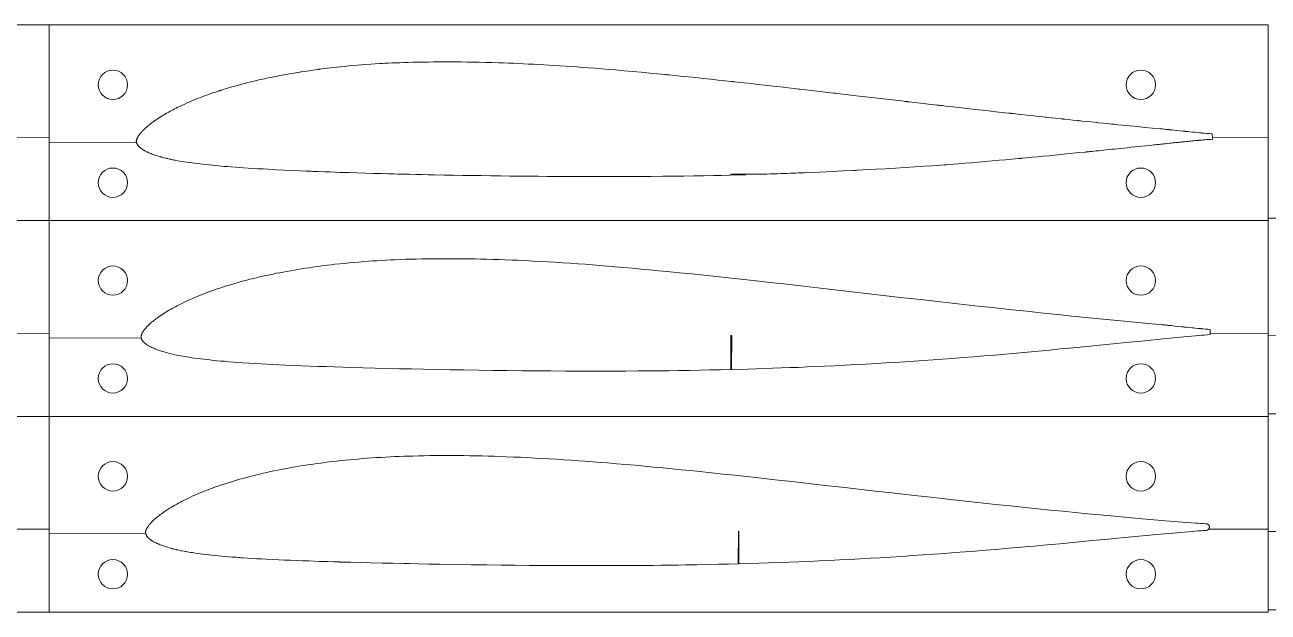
# Model space of a CAD drawing. Header units: millimetres. Extents: x 52 to 799, y 255 to 375.
# Drawn here: x 296 to 550, y 255 to 375 of the extents above; entities that cross this region are included whole.
import ezdxf

# ---------------------------------------------------------------- set-up
doc = ezdxf.new("R2010")
doc.units = ezdxf.units.MM
doc.layers.add('Geometries', color=7, linetype='Continuous')

msp = doc.modelspace()

# ---------------------------------------------------------------- linework, layer by layer
at = {"layer": 'Geometries', "linetype": 'Continuous', "lineweight": 13}
for p, q in [((52, 375), (301, 375)), ((301, 375), (550, 375)), ((301, 375), (301, 351.98)), ((301, 351.98), (301, 375)), ((550, 375), (550, 351.98)), ((528.32, 353.73), (528.32, 353.73)), ((289.24, 351.94), (301, 351.98)), ((289.24, 351.94), (301, 351.98)), ((301, 351.98), (301, 350.98)), ((301, 350.98), (301, 351.98)), ((301, 350.98), (318.81, 351.05)), ((301, 350.98), (318.81, 351.05)), ((301, 350.98), (301, 335)), ((301, 335), (301, 350.98)), ((538.6, 352.73), (538.61, 351.94)), ((538.61, 351.94), (550, 351.98)), ((538.61, 351.94), (550, 351.98)), ((538.61, 351.94), (538.61, 351.63)), ((550, 351.98), (550, 335.5)), ((440.21, 344.38), (440.21, 344.51)), ((440.21, 344.51), (447.61, 344.51)), ((443.28, 344.38), (440.21, 344.38)), ((550, 335.5), (550, 335)), ((550, 335), (550, 335.5)), ((550, 335.5), (799, 335.5)), ((52, 335), (301, 335)), ((301, 335), (52, 335)), ((301, 335), (301, 311.98)), ((301, 335), (550, 335)), ((301, 311.98), (301, 335)), ((550, 335), (301, 335)), ((550, 335), (550, 311.98)), ((550, 311.98), (550, 335)), ((526.97, 313.86), (528.32, 313.73)), ((526.97, 313.86), (526.97, 313.86)), ((538.16, 312.77), (538.17, 311.94)), ((289.4, 311.94), (301, 311.98)), ((289.4, 311.94), (301, 311.98)), ((301, 311.98), (301, 310.98)), ((301, 310.98), (301, 311.98)), ((301, 310.98), (319.79, 311.06)), ((301, 310.98), (319.79, 311.06)), ((301, 310.98), (301, 295)), ((301, 295), (301, 310.98)), ((440.22, 304.58), (440.24, 311.54)), ((440.24, 311.54), (440.42, 311.54)), ((440.39, 304.54), (440.42, 311.54)), ((538.17, 311.94), (550, 311.98)), ((538.17, 311.94), (550, 311.98)), ((538.17, 311.94), (538.17, 311.7)), ((550, 311.48), (550, 311.98)), ((550, 311.98), (550, 311.48)), ((550, 311.48), (565.86, 311.55)), ((550, 311.48), (565.86, 311.55)), ((550, 311.48), (550, 295.5)), ((550, 295.5), (550, 311.48)), ((52, 295), (301, 295)), ((301, 295), (52, 295)), ((550, 295), (301, 295)), ((301, 295), (301, 271.98)), ((301, 271.98), (301, 295)), ((301, 295), (550, 295)), ((550, 295.5), (550, 295)), ((550, 295.5), (799, 295.5)), ((799, 295.5), (550, 295.5)), ((550, 295), (550, 295.5)), ((550, 295), (550, 271.98)), ((550, 271.98), (550, 295)), ((289.88, 271.94), (301, 271.98)), ((289.88, 271.94), (301, 271.98)), ((301, 271.98), (301, 270.98)), ((301, 270.98), (301, 271.98)), ((537.84, 271.93), (550, 271.98)), ((537.84, 271.93), (550, 271.98)), ((537.99, 272.46), (537.99, 272.31)), ((550, 271.98), (550, 271.48)), ((550, 271.48), (550, 271.98)), ((301, 270.98), (320.7, 271.06)), ((301, 270.98), (320.7, 271.06)), ((301, 270.98), (301, 255)), ((301, 255), (301, 270.98)), ((441.79, 271.55), (441.77, 264.89)), ((441.79, 271.55), (441.87, 271.55)), ((441.84, 264.84), (441.87, 271.55)), ((550, 271.48), (566.83, 271.55)), ((550, 271.48), (566.83, 271.55)), ((550, 271.48), (550, 255.5)), ((550, 255.5), (550, 271.48)), ((301, 255), (52, 255)), ((550, 255), (301, 255)), ((799, 255.5), (550, 255.5)), ((550, 255.5), (550, 255))]:
    msp.add_line(p, q, dxfattribs=at)
at = {"layer": 'Geometries', "linetype": 'Continuous', "lineweight": 13, "flags": 128}
for points in [[(318.79, 351.19), (318.79, 351.25), (318.8, 351.3), (318.81, 351.36), (318.81, 351.38), (318.81, 351.4), (318.82, 351.42), (318.82, 351.43), (318.82, 351.44), (318.82, 351.45), (318.83, 351.47), (318.84, 351.5), (318.85, 351.53), (318.86, 351.56), (318.88, 351.63), (318.91, 351.7), (318.93, 351.77), (318.96, 351.82), (318.98, 351.87), (319, 351.92), (319.02, 351.97), (319.05, 352.02), (319.07, 352.07), (319.09, 352.11), (319.1, 352.13), (319.11, 352.15), (319.12, 352.16), (319.13, 352.19), (319.15, 352.21), (319.17, 352.24), (319.19, 352.27), (319.21, 352.31), (319.24, 352.35), (319.27, 352.39), (319.3, 352.43), (319.31, 352.45), (319.33, 352.47), (319.35, 352.49), (319.36, 352.51), (319.37, 352.53), (319.38, 352.54), (319.39, 352.56), (319.44, 352.62), (319.47, 352.66), (319.48, 352.67), (319.48, 352.67), (319.49, 352.68), (319.49, 352.69), (319.5, 352.7), (319.51, 352.71), (319.53, 352.73), (319.54, 352.74), (319.55, 352.76), (319.56, 352.77), (319.57, 352.79), (319.58, 352.8), (319.67, 352.9), (319.75, 353.01), (319.76, 353.02), (319.77, 353.03), (319.79, 353.05), (319.81, 353.07), (319.82, 353.09), (319.84, 353.11), (319.86, 353.13), (319.96, 353.24), (319.99, 353.27), (320.02, 353.3), (320.04, 353.32), (320.06, 353.34), (320.08, 353.36), (320.09, 353.38), (320.11, 353.39), (320.15, 353.43), (320.19, 353.47), (320.23, 353.52), (320.28, 353.56), (320.43, 353.71), (320.59, 353.86), (320.65, 353.91), (320.65, 353.92), (320.66, 353.92), (320.67, 353.93), (320.68, 353.94), (320.69, 353.95), (320.7, 353.96), (320.72, 353.98), (320.75, 354), (320.78, 354.03), (320.81, 354.06), (320.85, 354.09), (320.88, 354.12), (321.02, 354.24), (321.17, 354.36), (321.35, 354.5), (321.53, 354.64), (321.71, 354.78), (321.95, 354.97), (322.2, 355.15), (322.45, 355.33), (322.71, 355.51), (322.97, 355.69), (322.99, 355.7), (323.01, 355.72), (323.03, 355.73), (323.04, 355.74), (323.05, 355.74), (323.06, 355.75), (323.07, 355.76), (323.08, 355.76), (323.09, 355.77), (323.11, 355.78), (323.13, 355.8), (323.15, 355.81), (323.27, 355.89), (323.29, 355.9), (323.3, 355.91), (323.32, 355.92), (323.34, 355.93), (323.35, 355.94), (323.38, 355.96), (323.4, 355.97), (323.43, 355.99), (323.47, 356.02), (323.51, 356.04), (323.55, 356.07), (323.59, 356.1), (323.63, 356.12), (323.88, 356.28), (323.99, 356.35), (324, 356.35), (324.01, 356.36), (324.03, 356.37), (324.04, 356.38), (324.06, 356.39), (324.08, 356.4), (324.1, 356.42), (324.13, 356.43), (324.16, 356.45), (324.19, 356.47), (324.22, 356.49), (324.25, 356.51), (324.28, 356.53), (324.46, 356.63), (324.49, 356.65), (324.53, 356.68), (324.57, 356.7), (324.61, 356.73), (324.66, 356.75), (324.7, 356.77), (324.73, 356.8), (324.77, 356.82), (324.79, 356.83), (324.82, 356.84), (324.83, 356.85), (324.85, 356.86), (324.87, 356.87), (324.88, 356.88), (324.9, 356.89), (324.98, 356.94), (325.14, 357.03), (325.42, 357.19), (325.44, 357.19), (325.45, 357.2), (325.46, 357.21), (325.48, 357.22), (325.49, 357.22), (325.51, 357.23), (325.52, 357.24), (325.54, 357.25), (325.56, 357.26), (325.58, 357.27), (325.61, 357.29), (325.64, 357.31), (325.67, 357.32), (325.7, 357.34), (326.02, 357.51), (326.3, 357.66), (326.59, 357.81), (326.93, 357.98), (327.27, 358.15), (327.62, 358.32), (328.09, 358.54), (328.57, 358.76), (329.05, 358.98), (329.53, 359.19), (330.01, 359.4), (330.48, 359.6), (330.96, 359.79), (331.44, 359.99), (331.92, 360.17), (332.41, 360.36), (332.9, 360.55), (333.4, 360.73), (333.89, 360.9), (334.39, 361.08), (334.94, 361.26), (335.49, 361.45), (335.64, 361.5), (335.66, 361.5), (335.68, 361.51), (335.7, 361.52), (335.72, 361.52), (335.75, 361.53), (335.78, 361.54), (335.82, 361.55), (335.87, 361.57), (335.91, 361.58), (335.96, 361.6), (336.01, 361.62), (336.08, 361.64), (336.14, 361.66), (336.2, 361.68), (336.58, 361.8), (336.97, 361.92), (337.63, 362.12), (338.29, 362.31), (338.96, 362.5), (339.63, 362.69), (340.3, 362.87), (340.97, 363.04), (341.6, 363.21), (342.24, 363.36), (342.87, 363.52), (343.51, 363.67), (344.15, 363.81), (344.94, 363.99), (345.74, 364.16), (346.53, 364.32), (347.33, 364.48), (348.13, 364.64), (348.93, 364.79), (349.73, 364.93), (350.56, 365.08), (351.39, 365.22), (352.21, 365.35), (352.41, 365.38), (352.49, 365.39), (352.5, 365.4), (352.51, 365.4), (352.51, 365.4), (352.52, 365.4), (352.53, 365.4), (352.54, 365.4), (352.55, 365.4), (352.56, 365.41), (353.1, 365.49), (353.58, 365.56), (354.07, 365.63), (354.93, 365.76), (355.8, 365.87), (356.04, 365.91), (356.07, 365.91), (356.09, 365.91), (356.12, 365.92), (356.15, 365.92), (356.34, 365.95), (356.69, 365.99), (357.31, 366.07), (357.86, 366.14), (358.41, 366.2), (359.07, 366.28), (359.73, 366.35), (360.4, 366.42), (361.28, 366.51), (362.17, 366.6), (363.06, 366.68), (363.96, 366.76), (364.87, 366.83), (365.78, 366.9), (366.69, 366.96), (367.6, 367.02), (368.52, 367.08), (369.09, 367.11), (369.65, 367.14), (369.93, 367.15), (369.95, 367.15), (369.97, 367.16), (369.99, 367.16), (370.01, 367.16), (370.02, 367.16), (370.04, 367.16), (370.07, 367.16), (370.26, 367.17), (371.04, 367.21), (371.84, 367.24), (372.64, 367.27), (373.45, 367.3), (374.25, 367.33), (375.3, 367.35), (376.35, 367.38), (377.41, 367.4), (378.46, 367.41), (379.52, 367.43), (380.58, 367.43), (381.64, 367.44), (382.81, 367.44), (383.98, 367.43), (385.14, 367.42), (386.31, 367.41), (387.48, 367.39), (388.8, 367.36), (390.12, 367.33), (391.44, 367.29), (392.75, 367.25), (393.78, 367.22), (394.81, 367.18), (395.83, 367.14), (396.85, 367.1), (397.89, 367.05), (398.93, 367), (399.96, 366.95), (400.98, 366.9), (402.01, 366.84), (403.03, 366.78), (404.05, 366.72), (405.24, 366.65), (406.42, 366.57), (407.61, 366.49), (408.79, 366.41), (409.97, 366.32), (411.14, 366.23), (412.53, 366.13), (413.91, 366.02), (415.29, 365.9), (416.67, 365.78), (418.42, 365.63), (420.18, 365.47), (421.93, 365.31), (423.69, 365.15), (425.23, 365), (426.78, 364.85), (426.97, 364.83), (427.18, 364.81), (427.55, 364.77), (428.22, 364.71), (429.41, 364.59), (430.48, 364.48), (431.54, 364.37), (433.07, 364.21), (434.6, 364.05), (436.13, 363.89), (437.66, 363.73), (439.01, 363.58), (440.35, 363.44), (440.38, 363.43), (440.41, 363.43), (440.44, 363.43), (440.47, 363.42), (440.5, 363.42), (440.53, 363.42), (440.56, 363.41), (440.58, 363.41), (440.6, 363.41), (440.62, 363.41), (440.63, 363.41), (440.65, 363.4), (440.8, 363.39), (441.06, 363.36), (441.52, 363.31), (442.95, 363.15), (444.39, 362.99), (445.83, 362.83), (447.09, 362.69), (448.36, 362.54), (449.63, 362.4), (450.91, 362.25), (452.03, 362.12), (453.16, 362), (454.16, 361.88), (454.3, 361.86), (454.31, 361.86), (454.33, 361.86), (454.34, 361.86), (454.36, 361.86), (454.37, 361.86), (454.37, 361.86), (454.38, 361.86), (454.4, 361.85), (454.41, 361.85), (454.8, 361.81), (455.49, 361.73), (456.64, 361.6), (457.78, 361.46), (458.93, 361.33), (460.08, 361.2), (461.22, 361.07), (461.37, 361.05), (461.4, 361.04), (461.42, 361.04), (461.44, 361.04), (461.46, 361.04), (461.48, 361.04), (461.49, 361.03), (461.51, 361.03), (461.52, 361.03), (461.54, 361.03), (461.55, 361.03), (461.57, 361.02), (461.58, 361.02), (461.59, 361.02), (461.61, 361.02), (461.8, 361), (462.6, 360.9), (464.23, 360.72), (465.86, 360.53), (467.72, 360.31), (469.58, 360.09), (471.44, 359.88), (473.3, 359.66), (475.13, 359.45), (475.58, 359.4), (475.78, 359.37), (475.87, 359.36), (475.88, 359.36), (475.89, 359.36), (475.9, 359.36), (475.91, 359.36), (475.93, 359.35), (475.95, 359.35), (475.97, 359.35), (476.06, 359.34), (476.15, 359.33), (476.24, 359.32), (476.33, 359.31), (476.41, 359.3), (476.5, 359.29), (476.59, 359.28), (476.68, 359.27), (477.24, 359.2), (478.95, 359.01), (480.65, 358.81), (482.35, 358.61), (482.81, 358.56), (483.02, 358.54), (483.04, 358.54), (483.06, 358.53), (483.08, 358.53), (483.09, 358.53), (483.1, 358.53), (483.11, 358.53), (483.12, 358.53), (483.13, 358.53), (483.45, 358.49), (484.03, 358.42), (485.06, 358.3), (486.9, 358.1), (488.55, 357.91), (490.2, 357.72), (492.3, 357.49), (494.39, 357.25), (496.24, 357.05), (497.05, 356.96), (497.25, 356.94), (497.34, 356.93), (497.35, 356.93), (497.36, 356.92), (497.38, 356.92), (497.39, 356.92), (497.42, 356.92), (497.45, 356.92), (497.48, 356.91), (497.52, 356.91), (497.56, 356.9), (497.59, 356.9), (497.73, 356.88), (497.98, 356.86), (499.37, 356.7), (500.76, 356.55), (502.15, 356.4), (503.06, 356.3), (503.97, 356.21), (504.42, 356.16), (504.44, 356.16), (504.45, 356.15), (504.47, 356.15), (504.49, 356.15), (504.5, 356.15), (504.51, 356.15), (504.51, 356.15), (504.52, 356.15), (504.52, 356.15), (504.53, 356.15), (504.57, 356.14), (504.73, 356.12), (505.65, 356.03), (506.57, 355.93), (507.72, 355.8), (507.88, 355.79), (507.9, 355.78), (507.92, 355.78), (507.94, 355.78), (507.96, 355.78), (507.98, 355.78), (508.01, 355.77), (508.02, 355.77), (508.05, 355.77), (508.07, 355.77), (508.1, 355.76), (508.13, 355.76), (508.18, 355.75), (508.24, 355.75), (508.44, 355.73), (509.23, 355.64), (510.13, 355.55), (511.02, 355.45), (511.11, 355.44), (511.2, 355.43), (511.29, 355.43), (511.38, 355.42), (511.47, 355.41), (511.49, 355.4), (511.5, 355.4), (511.51, 355.4), (511.52, 355.4), (511.53, 355.4), (511.54, 355.4), (511.58, 355.39), (511.66, 355.39), (511.97, 355.35), (513.24, 355.22), (514.51, 355.09), (514.86, 355.05), (514.87, 355.05), (514.89, 355.05), (514.91, 355.05), (514.92, 355.05), (514.94, 355.05), (514.96, 355.04), (514.98, 355.04), (515, 355.04), (515.03, 355.04), (515.06, 355.03), (515.3, 355.01), (516.28, 354.91), (517.15, 354.82), (518.02, 354.73), (518.24, 354.71), (518.33, 354.7), (518.35, 354.7), (518.36, 354.7), (518.38, 354.7), (518.39, 354.69), (518.4, 354.69), (518.42, 354.69), (518.43, 354.69), (518.44, 354.69), (518.45, 354.69), (518.46, 354.69), (518.47, 354.69), (518.49, 354.68), (518.55, 354.68), (518.83, 354.65), (519.31, 354.6), (520.18, 354.52), (521.72, 354.36), (523.29, 354.21), (524.84, 354.06), (526.4, 353.91), (527.95, 353.77), (528.32, 353.73)], [(528.32, 353.73), (528.88, 353.68), (529.13, 353.65), (529.15, 353.65), (529.18, 353.65), (529.2, 353.64), (529.24, 353.64), (529.27, 353.64), (529.31, 353.63), (529.37, 353.63), (529.43, 353.62), (529.49, 353.62)], [(529.49, 353.62), (529.73, 353.59), (529.75, 353.59), (529.77, 353.59), (529.8, 353.58), (529.83, 353.58), (529.87, 353.58), (529.9, 353.57), (529.96, 353.57), (530.02, 353.56), (530.08, 353.55), (530.42, 353.52), (530.76, 353.48), (531.98, 353.36), (532.58, 353.3), (532.84, 353.27), (532.96, 353.26), (532.97, 353.26), (532.98, 353.26), (533, 353.25), (533.01, 353.25), (533.02, 353.25), (533.03, 353.25), (533.04, 353.25), (533.04, 353.25), (533.04, 353.25), (533.04, 353.25), (533.05, 353.25), (533.05, 353.25), (533.07, 353.25), (533.1, 353.24), (533.15, 353.24), (533.24, 353.23), (533.61, 353.19), (534.56, 353.1), (534.57, 353.09), (534.58, 353.09), (534.59, 353.09), (534.6, 353.09), (534.61, 353.09), (534.62, 353.09), (534.63, 353.09), (534.64, 353.09), (534.66, 353.09), (534.67, 353.08), (534.69, 353.08), (534.71, 353.08), (534.72, 353.08), (534.74, 353.08), (534.94, 353.06), (535.31, 353.02), (535.96, 352.96), (536.01, 352.95), (536.06, 352.95), (536.11, 352.94), (536.15, 352.94), (536.19, 352.94), (536.23, 352.93), (536.26, 352.93), (536.28, 352.93), (536.3, 352.93), (536.32, 352.92), (536.34, 352.92), (536.36, 352.92), (536.55, 352.9), (536.89, 352.87), (537.51, 352.82), (538.05, 352.77), (538.6, 352.73)], [(318.81, 351.05), (318.8, 351.12), (318.79, 351.19)], [(443.28, 344.38), (442.61, 344.36), (441.93, 344.34), (440.04, 344.29), (438.36, 344.25), (436.67, 344.22), (434.66, 344.18), (432.65, 344.14), (430.64, 344.11), (428.74, 344.09), (428.03, 344.08), (427.7, 344.07), (426.37, 344.06), (423.99, 344.03), (421.58, 344.02), (419.16, 344), (416.75, 344), (414.33, 343.99), (411.92, 343.99), (409.5, 344), (407.08, 344.01), (404.66, 344.02), (402.76, 344.04), (400.86, 344.05), (398.96, 344.07), (397.05, 344.09), (395.11, 344.11), (393.16, 344.14), (391.21, 344.16), (389.26, 344.19), (387.31, 344.22), (385.4, 344.25), (383.49, 344.28), (381.58, 344.32), (379.67, 344.35), (378.41, 344.38), (377.14, 344.41), (375.88, 344.43), (374.62, 344.46), (373.37, 344.49), (372.12, 344.52), (371.54, 344.54), (371.5, 344.54), (371.47, 344.54), (371.45, 344.54), (371.44, 344.54), (371.42, 344.54), (371.4, 344.54), (371.38, 344.54), (371.28, 344.54), (370.88, 344.55), (370.15, 344.57), (368.86, 344.61), (367.17, 344.65), (365.49, 344.7), (363.81, 344.75), (362.13, 344.81), (360.46, 344.86), (359.43, 344.9), (358.4, 344.94), (357.89, 344.95), (357.77, 344.96), (357.65, 344.96), (357.3, 344.98), (355.89, 345.03), (354.88, 345.07), (354.43, 345.09), (354.41, 345.09), (354.38, 345.09), (354.35, 345.09), (354.32, 345.09), (354.29, 345.09), (354.27, 345.09), (354.26, 345.09), (354.18, 345.1), (353.48, 345.13), (352.22, 345.18), (350.59, 345.25), (348.97, 345.33), (347.35, 345.41), (345.73, 345.49), (344.71, 345.55), (343.7, 345.6), (342.68, 345.66), (341.67, 345.73), (340.66, 345.79), (339.8, 345.85), (338.95, 345.91), (338.09, 345.98), (337.46, 346.03), (337.44, 346.03), (337.42, 346.03), (337.4, 346.03), (337.39, 346.03), (337.38, 346.03), (337.37, 346.04), (337.36, 346.04), (337.3, 346.04), (337.19, 346.05), (336.75, 346.09), (336.15, 346.14), (335.55, 346.19), (334.95, 346.24), (334.31, 346.31), (333.68, 346.37), (333.04, 346.44), (332.4, 346.51), (331.77, 346.58), (331.24, 346.65), (330.71, 346.71), (330.18, 346.78), (329.65, 346.86), (329.13, 346.93), (328.6, 347.01), (328.14, 347.09), (327.68, 347.17), (327.22, 347.25), (326.88, 347.31), (326.73, 347.34), (326.71, 347.34), (326.69, 347.34), (326.67, 347.35), (326.65, 347.35), (326.64, 347.36), (326.63, 347.36), (326.39, 347.4), (326.15, 347.45), (325.9, 347.51), (325.83, 347.52), (325.82, 347.52), (325.81, 347.53), (325.79, 347.53), (325.78, 347.53), (325.76, 347.54), (325.75, 347.54), (325.73, 347.54), (325.55, 347.58), (325.21, 347.66), (325.18, 347.67), (325.15, 347.67), (325.12, 347.68), (325.09, 347.69), (325.06, 347.69), (325.03, 347.7), (325.01, 347.7), (324.99, 347.71), (324.9, 347.73), (324.73, 347.77), (324.44, 347.85), (324.22, 347.9), (324.21, 347.9), (324.21, 347.91), (324.2, 347.91), (324.19, 347.91), (324.19, 347.91), (324.18, 347.91), (324.17, 347.92), (324.14, 347.93), (323.99, 347.97), (323.84, 348.01), (323.83, 348.01), (323.82, 348.01), (323.81, 348.02), (323.79, 348.02), (323.77, 348.03), (323.75, 348.03), (323.73, 348.04), (323.63, 348.07), (323.37, 348.15), (323.1, 348.23), (322.83, 348.31), (322.57, 348.4), (322.31, 348.49), (322.05, 348.59), (321.79, 348.69), (321.53, 348.79), (321.33, 348.88), (321.13, 348.96), (321.11, 348.97), (321.09, 348.98), (321.07, 348.99), (321.06, 348.99), (321.05, 349), (321.04, 349.01), (321.02, 349.01), (320.96, 349.04), (320.82, 349.11), (320.69, 349.18), (320.56, 349.25), (320.43, 349.33), (320.36, 349.36), (320.35, 349.37), (320.35, 349.37), (320.34, 349.38), (320.33, 349.38), (320.32, 349.39), (320.31, 349.39), (320.26, 349.42), (320.17, 349.47), (320.08, 349.53), (320.05, 349.55), (320.01, 349.58), (319.99, 349.59), (319.97, 349.6), (319.95, 349.61), (319.94, 349.63), (319.92, 349.64), (319.9, 349.65), (319.8, 349.73), (319.69, 349.81), (319.68, 349.82), (319.67, 349.83), (319.66, 349.84), (319.65, 349.85), (319.64, 349.85), (319.55, 349.93), (319.53, 349.95), (319.53, 349.95), (319.52, 349.96), (319.52, 349.96), (319.52, 349.96), (319.51, 349.97), (319.45, 350.02), (319.37, 350.09), (319.3, 350.17), (319.28, 350.18), (319.26, 350.2), (319.24, 350.22), (319.23, 350.24), (319.21, 350.26), (319.2, 350.27), (319.15, 350.32), (319.11, 350.38), (319.07, 350.43), (319.04, 350.48), (319.01, 350.54), (318.98, 350.59), (318.94, 350.67), (318.91, 350.75), (318.87, 350.83), (318.85, 350.88), (318.84, 350.94), (318.82, 350.98), (318.82, 350.99), (318.82, 351), (318.82, 351.02), (318.81, 351.03), (318.81, 351.04), (318.81, 351.05)], [(538.61, 351.63), (538.21, 351.6), (537.82, 351.58), (537.44, 351.55), (537.08, 351.52), (536.73, 351.49), (536.47, 351.47), (536.18, 351.44), (535.87, 351.41), (535.78, 351.41), (535.68, 351.4), (535.58, 351.39), (535.49, 351.38), (535.38, 351.37), (535.28, 351.36), (535.18, 351.35), (535.07, 351.34), (534.8, 351.31), (534.52, 351.28), (534.21, 351.25), (533.88, 351.22), (533.57, 351.19), (533.25, 351.16), (532.95, 351.13), (532.91, 351.12), (532.87, 351.12), (532.83, 351.11), (532.79, 351.11), (532.75, 351.11), (532.71, 351.1), (532.58, 351.09), (532.42, 351.07), (532.25, 351.05), (532.06, 351.03), (531.85, 351.01), (531.62, 350.99), (531.37, 350.96), (531.1, 350.93), (530.81, 350.9), (530.5, 350.87), (530.17, 350.84), (529.82, 350.8), (529.45, 350.76), (529.06, 350.72), (528.65, 350.68), (528.32, 350.64), (528.02, 350.61), (527.75, 350.58), (527.47, 350.55), (527.19, 350.52), (526.92, 350.5), (526.65, 350.47), (525.82, 350.38), (525.01, 350.3), (524.23, 350.21), (523.46, 350.13), (522.7, 350.05), (521.97, 349.98), (521.25, 349.9), (520.56, 349.83), (519.89, 349.76), (519.25, 349.69), (518.63, 349.63), (518.02, 349.57), (517.45, 349.51), (516.89, 349.45), (516.36, 349.39), (515.85, 349.34), (515.36, 349.29), (514.89, 349.24), (514.44, 349.19), (514.01, 349.15), (513.6, 349.11), (513.34, 349.08), (513.1, 349.06), (512.89, 349.04), (512.8, 349.03), (512.76, 349.02), (512.75, 349.02), (512.74, 349.02), (512.74, 349.02), (512.73, 349.02), (511.43, 348.89), (510.15, 348.76), (508.89, 348.63), (507.66, 348.51), (506.44, 348.39), (505.25, 348.27), (504.07, 348.16), (502.92, 348.04), (501.8, 347.94), (500.71, 347.83), (499.76, 347.74), (499.64, 347.73), (499.52, 347.72), (499.39, 347.71), (499.27, 347.7), (499.14, 347.69), (498.98, 347.67), (497.66, 347.55), (496.36, 347.43), (495.08, 347.32), (493.63, 347.19), (492.21, 347.07), (490.81, 346.95), (489.42, 346.83), (488.06, 346.72), (486.71, 346.62), (485.73, 346.54), (484.76, 346.47), (484.29, 346.43), (484.22, 346.43), (484.14, 346.42), (484.07, 346.41), (483.99, 346.41), (483.91, 346.4), (483.1, 346.34), (481.45, 346.22), (479.78, 346.11), (477.83, 345.98), (475.86, 345.85), (473.87, 345.72), (471.86, 345.6), (469.83, 345.49), (468.57, 345.42), (467.3, 345.35), (466.18, 345.29), (465.96, 345.28), (465.7, 345.26), (465.45, 345.25), (465.2, 345.24), (463.13, 345.14), (461.04, 345.04), (458.37, 344.92), (455.68, 344.8), (455.26, 344.78), (455.21, 344.78), (455.15, 344.78), (455.1, 344.78), (455.04, 344.78), (454.99, 344.77), (454.96, 344.77), (454.64, 344.76), (454.05, 344.74), (453.5, 344.71), (452.94, 344.69), (452.34, 344.67), (451.73, 344.65), (451.09, 344.63), (450.44, 344.6), (449.76, 344.58), (449.06, 344.55), (448.35, 344.53), (447.61, 344.5)], [(319.76, 311.24), (319.76, 311.29), (319.77, 311.35), (319.78, 311.41), (319.79, 311.46), (319.8, 311.52), (319.82, 311.57), (319.84, 311.66), (319.87, 311.74), (319.91, 311.83), (319.95, 311.94), (320, 312.05), (320.06, 312.15), (320.12, 312.26), (320.19, 312.36), (320.26, 312.46), (320.33, 312.56), (320.4, 312.66), (320.48, 312.75), (320.56, 312.85), (320.63, 312.94), (320.78, 313.11), (320.92, 313.27), (321.07, 313.43), (321.23, 313.59), (321.38, 313.74), (321.55, 313.89), (321.71, 314.04), (321.92, 314.22), (322.13, 314.4), (322.35, 314.57), (322.57, 314.74), (322.79, 314.91), (323.02, 315.08), (323.24, 315.24), (323.56, 315.46), (323.87, 315.68), (324.19, 315.89), (324.51, 316.1), (324.82, 316.29), (325.13, 316.48), (325.45, 316.67), (325.76, 316.85), (326.08, 317.03), (326.4, 317.21), (326.77, 317.41), (327.15, 317.61), (327.53, 317.81), (327.92, 318), (328.38, 318.23), (328.84, 318.45), (329.3, 318.66), (329.77, 318.87), (330.24, 319.08), (330.71, 319.28), (331.21, 319.49), (331.72, 319.7), (332.22, 319.9), (332.73, 320.1), (333.24, 320.29), (333.76, 320.49), (334.27, 320.67), (334.78, 320.85), (335.33, 321.04), (335.87, 321.22), (336.41, 321.4), (336.96, 321.58), (337.5, 321.75), (338.05, 321.91), (338.71, 322.11), (339.37, 322.3), (340.03, 322.49), (340.69, 322.67), (341.36, 322.84), (342.01, 323.01), (342.67, 323.17), (343.32, 323.33), (343.98, 323.49), (344.66, 323.64), (345.34, 323.8), (346.03, 323.94), (346.71, 324.09), (347.4, 324.23), (348.08, 324.36), (348.77, 324.49), (349.53, 324.63), (350.28, 324.77), (351.04, 324.9), (351.8, 325.03), (352.56, 325.15), (353.32, 325.27), (354.08, 325.38), (354.84, 325.49), (355.6, 325.6), (356.37, 325.7), (357.12, 325.8), (357.87, 325.89), (358.62, 325.98), (359.37, 326.07), (360.34, 326.17), (361.32, 326.27), (362.3, 326.37), (363.27, 326.46), (364.25, 326.54), (365.23, 326.62), (366.21, 326.69), (367.11, 326.75), (368, 326.81), (368.9, 326.87), (369.8, 326.92), (370.7, 326.96), (371.6, 327), (372.69, 327.05), (373.79, 327.09), (374.88, 327.12), (375.98, 327.15), (377.08, 327.17), (378.15, 327.19), (379.23, 327.21), (380.31, 327.22), (381.39, 327.22), (382.48, 327.22), (383.58, 327.22), (384.68, 327.21), (385.78, 327.2), (386.88, 327.19), (387.98, 327.17), (389.08, 327.14), (390.36, 327.11), (391.64, 327.08), (392.92, 327.04), (394.21, 326.99), (395.49, 326.94), (396.77, 326.89), (398.28, 326.82), (399.79, 326.74), (401.3, 326.66), (402.81, 326.58), (404.34, 326.49), (405.88, 326.39), (407.41, 326.29), (408.95, 326.18), (410.48, 326.07), (411.99, 325.95), (413.5, 325.84), (415, 325.71), (416.51, 325.59), (418.3, 325.43), (420.09, 325.27), (421.89, 325.11), (423.68, 324.94), (425.47, 324.77), (427.26, 324.6), (429.76, 324.35), (432.27, 324.1), (434.77, 323.84), (437.27, 323.58), (439.77, 323.31), (442.27, 323.04), (444.77, 322.76), (448.21, 322.38), (451.65, 321.99), (455.09, 321.6), (458.53, 321.21), (462.62, 320.74), (466.71, 320.26), (470.8, 319.79), (474.89, 319.32), (478.98, 318.86), (483.08, 318.39), (486.58, 318), (490.09, 317.61), (493.6, 317.22), (497.11, 316.84), (500.62, 316.47), (504.13, 316.1), (507.64, 315.73), (509.81, 315.51), (511.97, 315.29), (514.13, 315.07), (516.3, 314.86), (518.46, 314.65), (520.59, 314.44), (522.71, 314.25), (524.84, 314.05), (526.97, 313.86)], [(528.32, 313.73), (528.88, 313.68), (529.13, 313.65), (529.15, 313.65), (529.18, 313.65), (529.2, 313.64), (529.24, 313.64), (529.27, 313.64), (529.31, 313.63), (529.37, 313.63), (529.43, 313.62), (529.49, 313.62)], [(529.49, 313.62), (529.64, 313.6), (529.66, 313.6), (529.67, 313.6), (529.69, 313.59), (529.71, 313.59), (529.73, 313.59), (529.74, 313.59), (529.77, 313.59), (529.8, 313.58), (529.83, 313.58), (529.87, 313.58), (529.91, 313.57), (529.95, 313.57), (530, 313.56), (530.09, 313.55), (530.19, 313.54), (530.96, 313.46), (532.32, 313.32), (532.71, 313.28), (532.9, 313.26), (532.99, 313.26), (533, 313.25), (533.01, 313.25), (533.02, 313.25), (533.03, 313.25), (533.04, 313.25), (533.04, 313.25), (533.04, 313.25), (533.05, 313.25), (533.05, 313.25), (533.06, 313.25), (533.07, 313.25), (533.08, 313.25), (533.09, 313.24), (533.1, 313.24), (533.1, 313.24), (533.15, 313.24), (533.24, 313.23), (533.62, 313.19), (534.49, 313.1), (534.51, 313.1), (534.53, 313.1), (534.55, 313.1), (534.57, 313.1), (534.59, 313.09), (534.61, 313.09), (534.61, 313.09), (534.62, 313.09), (534.63, 313.09), (534.64, 313.09), (534.66, 313.09), (534.67, 313.08), (534.76, 313.08), (535.09, 313.04), (535.68, 312.98), (535.77, 312.98), (535.86, 312.97), (535.94, 312.96), (536.03, 312.95), (536.12, 312.94), (536.16, 312.94), (536.19, 312.94), (536.23, 312.93), (536.26, 312.93), (536.28, 312.93), (536.3, 312.93), (536.32, 312.92), (536.34, 312.92), (536.36, 312.92), (536.66, 312.89), (537.2, 312.84), (537.68, 312.8), (538.16, 312.77)], [(319.79, 311.06), (319.77, 311.12), (319.77, 311.18), (319.76, 311.24)], [(440.22, 304.58), (438.1, 304.52), (435.98, 304.48), (433.86, 304.44), (431.74, 304.4), (429.62, 304.37), (427.54, 304.34), (425.46, 304.32), (423.38, 304.3), (421.3, 304.28), (418.82, 304.27), (416.35, 304.26), (413.87, 304.25), (411.39, 304.25), (408.92, 304.26), (406.44, 304.27), (403.47, 304.29), (400.49, 304.31), (397.52, 304.33), (394.55, 304.37), (391.58, 304.4), (388.66, 304.44), (385.74, 304.49), (382.82, 304.53), (379.9, 304.59), (377.44, 304.63), (374.98, 304.69), (372.52, 304.74), (370.06, 304.8), (367.6, 304.86), (365.14, 304.93), (362.68, 305), (360.99, 305.05), (359.3, 305.1), (357.6, 305.16), (355.91, 305.22), (354.22, 305.28), (352.53, 305.34), (350.84, 305.41), (349.15, 305.49), (347.92, 305.54), (346.69, 305.6), (345.46, 305.67), (344.24, 305.73), (343.01, 305.8), (341.78, 305.88), (340.55, 305.96), (339.61, 306.02), (338.66, 306.09), (337.72, 306.17), (336.77, 306.25), (336.03, 306.31), (335.29, 306.38), (334.55, 306.45), (333.81, 306.53), (333.2, 306.6), (332.58, 306.67), (331.97, 306.74), (331.36, 306.82), (330.75, 306.9), (330.14, 306.99), (329.54, 307.08), (329.12, 307.15), (328.7, 307.22), (328.28, 307.29), (327.87, 307.36), (327.45, 307.44), (327.04, 307.53), (326.62, 307.61), (326.21, 307.71), (325.86, 307.79), (325.51, 307.87), (325.17, 307.96), (324.82, 308.06), (324.47, 308.16), (324.13, 308.26), (323.86, 308.34), (323.59, 308.43), (323.33, 308.52), (323.06, 308.62), (322.8, 308.72), (322.54, 308.82), (322.34, 308.91), (322.14, 308.99), (321.95, 309.08), (321.75, 309.18), (321.56, 309.28), (321.43, 309.34), (321.31, 309.41), (321.19, 309.48), (321.07, 309.56), (320.95, 309.64), (320.84, 309.72), (320.73, 309.8), (320.63, 309.89), (320.52, 309.98), (320.42, 310.07), (320.35, 310.13), (320.29, 310.18), (320.23, 310.25), (320.17, 310.31), (320.12, 310.37), (320.07, 310.44), (320.02, 310.51), (319.98, 310.59), (319.94, 310.66), (319.9, 310.74), (319.87, 310.8), (319.85, 310.87), (319.82, 310.93), (319.8, 310.99), (319.79, 311.06)], [(538.17, 311.7), (537.57, 311.66), (536.96, 311.62), (536.36, 311.58), (535.76, 311.53), (535.15, 311.48), (534.36, 311.41), (533.58, 311.34), (532.79, 311.26), (530.68, 311.06), (528.56, 310.85), (524.79, 310.47), (521.02, 310.1), (518.33, 309.83), (515.64, 309.57), (512.94, 309.3), (510.25, 309.04), (507.56, 308.78), (505.31, 308.56), (503.07, 308.35), (500.82, 308.14), (498.58, 307.94), (496.33, 307.74), (494.08, 307.54), (491.96, 307.36), (489.84, 307.19), (487.72, 307.02), (485.6, 306.85), (483.48, 306.69), (481.56, 306.55), (479.63, 306.42), (477.7, 306.29), (475.77, 306.16), (473.84, 306.04), (471.91, 305.92), (469.98, 305.8), (467.86, 305.68), (465.74, 305.57), (463.61, 305.46), (461.49, 305.35), (459.37, 305.25), (457.6, 305.17), (455.82, 305.1), (454.05, 305.02), (452.28, 304.96), (450.51, 304.89), (448.74, 304.83), (440.39, 304.54)], [(424.44, 284.65), (422.56, 284.83), (420.67, 285), (418.79, 285.17), (416.9, 285.33), (415.02, 285.48), (413.54, 285.6), (412.06, 285.72), (410.57, 285.83), (409.09, 285.94), (407.61, 286.04), (406.12, 286.14), (404.64, 286.24), (403.16, 286.33), (401.67, 286.41), (400.19, 286.49), (398.73, 286.57), (397.27, 286.64), (395.81, 286.7), (394.36, 286.76), (393.12, 286.8), (391.88, 286.84), (390.64, 286.88), (389.4, 286.91), (388.17, 286.94), (386.93, 286.96), (385.76, 286.98), (384.59, 286.99), (383.42, 287), (382.26, 287), (381.09, 287), (379.92, 286.99), (378.75, 286.98), (377.58, 286.96), (376.42, 286.93), (375.25, 286.9), (374.33, 286.88), (373.42, 286.84), (372.5, 286.81), (371.58, 286.77), (370.66, 286.73), (369.72, 286.68), (368.78, 286.62), (367.83, 286.57), (366.89, 286.5), (365.94, 286.44), (365.02, 286.37), (364.09, 286.29), (363.17, 286.21), (362.24, 286.12), (361.42, 286.04), (360.59, 285.96), (359.77, 285.87), (358.94, 285.78), (358.12, 285.68), (357.29, 285.58), (356.47, 285.47), (355.65, 285.36), (354.91, 285.26), (354.18, 285.15), (353.44, 285.04), (352.71, 284.93), (351.98, 284.81), (351.26, 284.69), (350.54, 284.56), (349.82, 284.43), (349.1, 284.3), (348.37, 284.16), (347.64, 284.01), (346.91, 283.86), (346.18, 283.71), (345.45, 283.55), (344.73, 283.38), (344, 283.21), (343.32, 283.05), (342.63, 282.88), (341.95, 282.7), (341.27, 282.52), (340.59, 282.34), (339.92, 282.15), (339.28, 281.96), (338.64, 281.77), (338.01, 281.58), (337.38, 281.38), (336.74, 281.18), (336.22, 281), (335.7, 280.83), (335.17, 280.64), (334.65, 280.46), (334.13, 280.27), (333.62, 280.07), (333.13, 279.88), (332.64, 279.69), (332.16, 279.5), (331.68, 279.3), (331.2, 279.1), (330.71, 278.88), (330.23, 278.67), (329.75, 278.45), (329.28, 278.23), (328.9, 278.04), (328.53, 277.86), (328.16, 277.67), (327.79, 277.48), (327.42, 277.28), (327.05, 277.08), (326.68, 276.87), (326.31, 276.66), (325.95, 276.44), (325.59, 276.22), (325.23, 275.99), (324.97, 275.82), (324.71, 275.65), (324.45, 275.47), (324.19, 275.29), (323.94, 275.11), (323.68, 274.92), (323.49, 274.77), (323.29, 274.62), (323.1, 274.47), (322.91, 274.31), (322.72, 274.15), (322.53, 273.99), (322.37, 273.85), (322.22, 273.7), (322.07, 273.56), (321.92, 273.41), (321.78, 273.25), (321.67, 273.13), (321.56, 273), (321.45, 272.87), (321.35, 272.74), (321.25, 272.61), (321.18, 272.52), (321.11, 272.42), (321.05, 272.32), (320.99, 272.22), (320.93, 272.12), (320.88, 272.01), (320.83, 271.9), (320.8, 271.82), (320.76, 271.73), (320.73, 271.64), (320.71, 271.56), (320.7, 271.5), (320.68, 271.44), (320.68, 271.39), (320.67, 271.33), (320.67, 271.27)], [(535.15, 273.19), (534.27, 273.25), (533.4, 273.32), (532.53, 273.38), (531.65, 273.45), (530.78, 273.53), (529.91, 273.6), (529.03, 273.67), (526.63, 273.88), (524.24, 274.08), (522.09, 274.27), (519.95, 274.46), (517.81, 274.66), (515.67, 274.86), (513.12, 275.1), (510.57, 275.35), (508.03, 275.6), (505.48, 275.85), (502.93, 276.11), (500.39, 276.38), (497.33, 276.7), (494.28, 277.02), (491.22, 277.35), (488.17, 277.68), (485.12, 278.02), (481.12, 278.46), (477.12, 278.91), (473.13, 279.36), (469.72, 279.74), (466.31, 280.13), (462.91, 280.52), (459.5, 280.91), (456.09, 281.29), (452.69, 281.68), (449.28, 282.06), (445.87, 282.44), (443.48, 282.7), (441.08, 282.96), (438.68, 283.22), (436.28, 283.47), (433.88, 283.72), (431.99, 283.91), (430.1, 284.1), (428.22, 284.29), (426.33, 284.47), (424.44, 284.65)], [(535.15, 273.19), (535.71, 273.16), (536.27, 273.12), (536.72, 273.1), (537.16, 273.07)], [(537.16, 273.07), (537.3, 273.07), (537.4, 273.06)], [(537.99, 272.46), (537.99, 272.51), (537.98, 272.56), (537.97, 272.61), (537.95, 272.65), (537.93, 272.7), (537.91, 272.74), (537.88, 272.79), (537.85, 272.83), (537.81, 272.87), (537.77, 272.91), (537.73, 272.94), (537.69, 272.97), (537.64, 273), (537.6, 273.02), (537.55, 273.04), (537.5, 273.05), (537.45, 273.06), (537.4, 273.06)], [(537.84, 271.93), (537.88, 271.98), (537.91, 272.03), (537.94, 272.08), (537.96, 272.13), (537.97, 272.18), (537.98, 272.22), (537.99, 272.27), (537.99, 272.31)], [(430.92, 264.65), (429.56, 264.63), (428.96, 264.62), (428.7, 264.62), (428.67, 264.61), (428.64, 264.61), (428.62, 264.61), (428.6, 264.61), (428.59, 264.61), (428.57, 264.61), (427.62, 264.6), (425.91, 264.58), (424.39, 264.56), (422.87, 264.55), (421.06, 264.53), (419.25, 264.52), (417.44, 264.51), (415.01, 264.51), (412.58, 264.5), (410.16, 264.5), (407.73, 264.51), (404.85, 264.52), (401.96, 264.54), (399.07, 264.56), (396.18, 264.58), (393.29, 264.62), (390.41, 264.65), (387.17, 264.69), (383.94, 264.74), (380.7, 264.8), (378.57, 264.83), (376.44, 264.87), (374.56, 264.91), (374.1, 264.92), (374.03, 264.92), (374.02, 264.92), (374.01, 264.92), (374, 264.92), (373.99, 264.92), (373.98, 264.92), (373.94, 264.92), (373.86, 264.92), (373.53, 264.93), (371.27, 264.98), (369, 265.03), (366.73, 265.08), (364.67, 265.13), (362.61, 265.18), (360.56, 265.24), (360.41, 265.24), (360.34, 265.25), (360.33, 265.25), (360.32, 265.25), (360.29, 265.25), (360.27, 265.25), (360.25, 265.25), (359.83, 265.26), (359.08, 265.28), (357.75, 265.32), (357, 265.35), (356.98, 265.35), (356.96, 265.35), (356.94, 265.35), (356.93, 265.35), (356.91, 265.35), (356.9, 265.35), (356.86, 265.35), (356.79, 265.35), (356.66, 265.36), (356.13, 265.37), (354, 265.45), (352.76, 265.49), (351.53, 265.54), (350.29, 265.59), (349.05, 265.64), (347.82, 265.69), (346.58, 265.75), (345.34, 265.81), (344.37, 265.86), (343.41, 265.92), (342.44, 265.97), (341.47, 266.04), (340.5, 266.1), (340.13, 266.13), (339.96, 266.14), (339.89, 266.14), (339.88, 266.14), (339.87, 266.14), (339.85, 266.15), (339.84, 266.15), (339.84, 266.15), (339.58, 266.16), (339.11, 266.2), (338.27, 266.26), (337.59, 266.32), (336.91, 266.38), (336.24, 266.44), (335.56, 266.5), (334.88, 266.57), (334.24, 266.64), (333.59, 266.71), (332.95, 266.79), (332.3, 266.87), (331.8, 266.94), (331.29, 267.01), (330.79, 267.08), (330.29, 267.16), (329.91, 267.22), (329.53, 267.28), (329.16, 267.34), (328.88, 267.39), (328.85, 267.4), (328.82, 267.4), (328.8, 267.4), (328.79, 267.41), (328.77, 267.41), (328.76, 267.41), (328.74, 267.42), (328.55, 267.45), (328.11, 267.54), (328, 267.56), (327.98, 267.56), (327.96, 267.57), (327.93, 267.57), (327.91, 267.58), (327.88, 267.59), (327.85, 267.59), (327.55, 267.66), (327.2, 267.73), (327.17, 267.74), (327.15, 267.74), (327.13, 267.75), (327.12, 267.75), (327.11, 267.75), (327.1, 267.75), (327.09, 267.76), (327.03, 267.77), (326.79, 267.83), (326.57, 267.88), (326.35, 267.93), (326.33, 267.94), (326.31, 267.94), (326.3, 267.95), (326.28, 267.95), (326.27, 267.95), (326.26, 267.95), (326.21, 267.97), (326.11, 267.99), (325.94, 268.04), (325.9, 268.05), (325.9, 268.05), (325.88, 268.06), (325.87, 268.06), (325.85, 268.06), (325.75, 268.09), (325.56, 268.15), (325.22, 268.25), (324.92, 268.34), (324.62, 268.43), (324.37, 268.52), (324.13, 268.6), (323.9, 268.69), (323.66, 268.78), (323.45, 268.86), (323.24, 268.94), (323.14, 268.99), (323.12, 268.99), (323.11, 269), (323.1, 269), (323.09, 269.01), (323.08, 269.01), (323.07, 269.02), (323.06, 269.02), (322.99, 269.05), (322.83, 269.13), (322.67, 269.21), (322.51, 269.29), (322.35, 269.38), (322.34, 269.38), (322.34, 269.39), (322.33, 269.39), (322.32, 269.4), (322.31, 269.4), (322.3, 269.41), (322.28, 269.42), (322.18, 269.47), (322.1, 269.52), (322.01, 269.58), (322, 269.58), (321.99, 269.59), (321.97, 269.6), (321.96, 269.61), (321.95, 269.62), (321.93, 269.63), (321.93, 269.63), (321.89, 269.66), (321.83, 269.7), (321.75, 269.75), (321.68, 269.8), (321.62, 269.85), (321.61, 269.86), (321.6, 269.86), (321.59, 269.87), (321.59, 269.88), (321.58, 269.88), (321.52, 269.93), (321.46, 269.98), (321.43, 270.01), (321.43, 270.02), (321.42, 270.02), (321.4, 270.03), (321.39, 270.04), (321.31, 270.12), (321.24, 270.19), (321.17, 270.26), (321.16, 270.26), (321.15, 270.27), (321.14, 270.28), (321.14, 270.29), (321.13, 270.29), (321.12, 270.3), (321.11, 270.31), (321.11, 270.32), (321.08, 270.34), (321.04, 270.39), (321, 270.45), (320.96, 270.5), (320.93, 270.55), (320.9, 270.6), (320.87, 270.65), (320.84, 270.72), (320.8, 270.78), (320.77, 270.85), (320.75, 270.92), (320.72, 270.99), (320.7, 271.06)], [(537.41, 271.71), (536.82, 271.68), (536.23, 271.64), (535.64, 271.6), (535.05, 271.55), (534.46, 271.5), (533.69, 271.44), (532.92, 271.37), (532.15, 271.3), (528.02, 270.92), (524.33, 270.57), (520.65, 270.23), (517.35, 269.92), (514.06, 269.61), (510.77, 269.3), (507.48, 268.99), (504.85, 268.75), (502.21, 268.51), (499.58, 268.28), (496.94, 268.05), (494.31, 267.83), (492.24, 267.66), (490.16, 267.49), (488.09, 267.33), (486.02, 267.17), (483.95, 267.01), (481.75, 266.85), (479.55, 266.7), (477.35, 266.55), (475.15, 266.4), (472.95, 266.26), (470.75, 266.13), (468.68, 266.01), (466.61, 265.89), (464.53, 265.78), (462.45, 265.67), (460.38, 265.57), (458.3, 265.48), (456.23, 265.38), (454.15, 265.3), (452.07, 265.21), (450, 265.14), (441.84, 264.84)], [(441.77, 264.89), (439.74, 264.83), (437.72, 264.78), (435.69, 264.74), (433.31, 264.69), (430.92, 264.65)]]:
    msp.add_lwpolyline(points, dxfattribs=at)
at = {"layer": 'Geometries', "linetype": 'Continuous', "lineweight": 13}
for centre in [(314, 362.75), (524, 362.75), (314, 342.75), (524, 342.75), (314, 322.75), (524, 322.75), (314, 302.75), (524, 302.75), (314, 282.75), (524, 282.75), (314, 262.75), (524, 262.75)]:
    msp.add_circle(centre, 3, dxfattribs=at)
for centre, radius, start, end in [((537.36, 272.33), 0.624, 274.3057, 320.3432), ((321.68, 271.32), 1.01, 182.4547, 194.492)]:
    msp.add_arc(centre, radius, start, end, dxfattribs=at)

doc.saveas('drawing.dxf')
